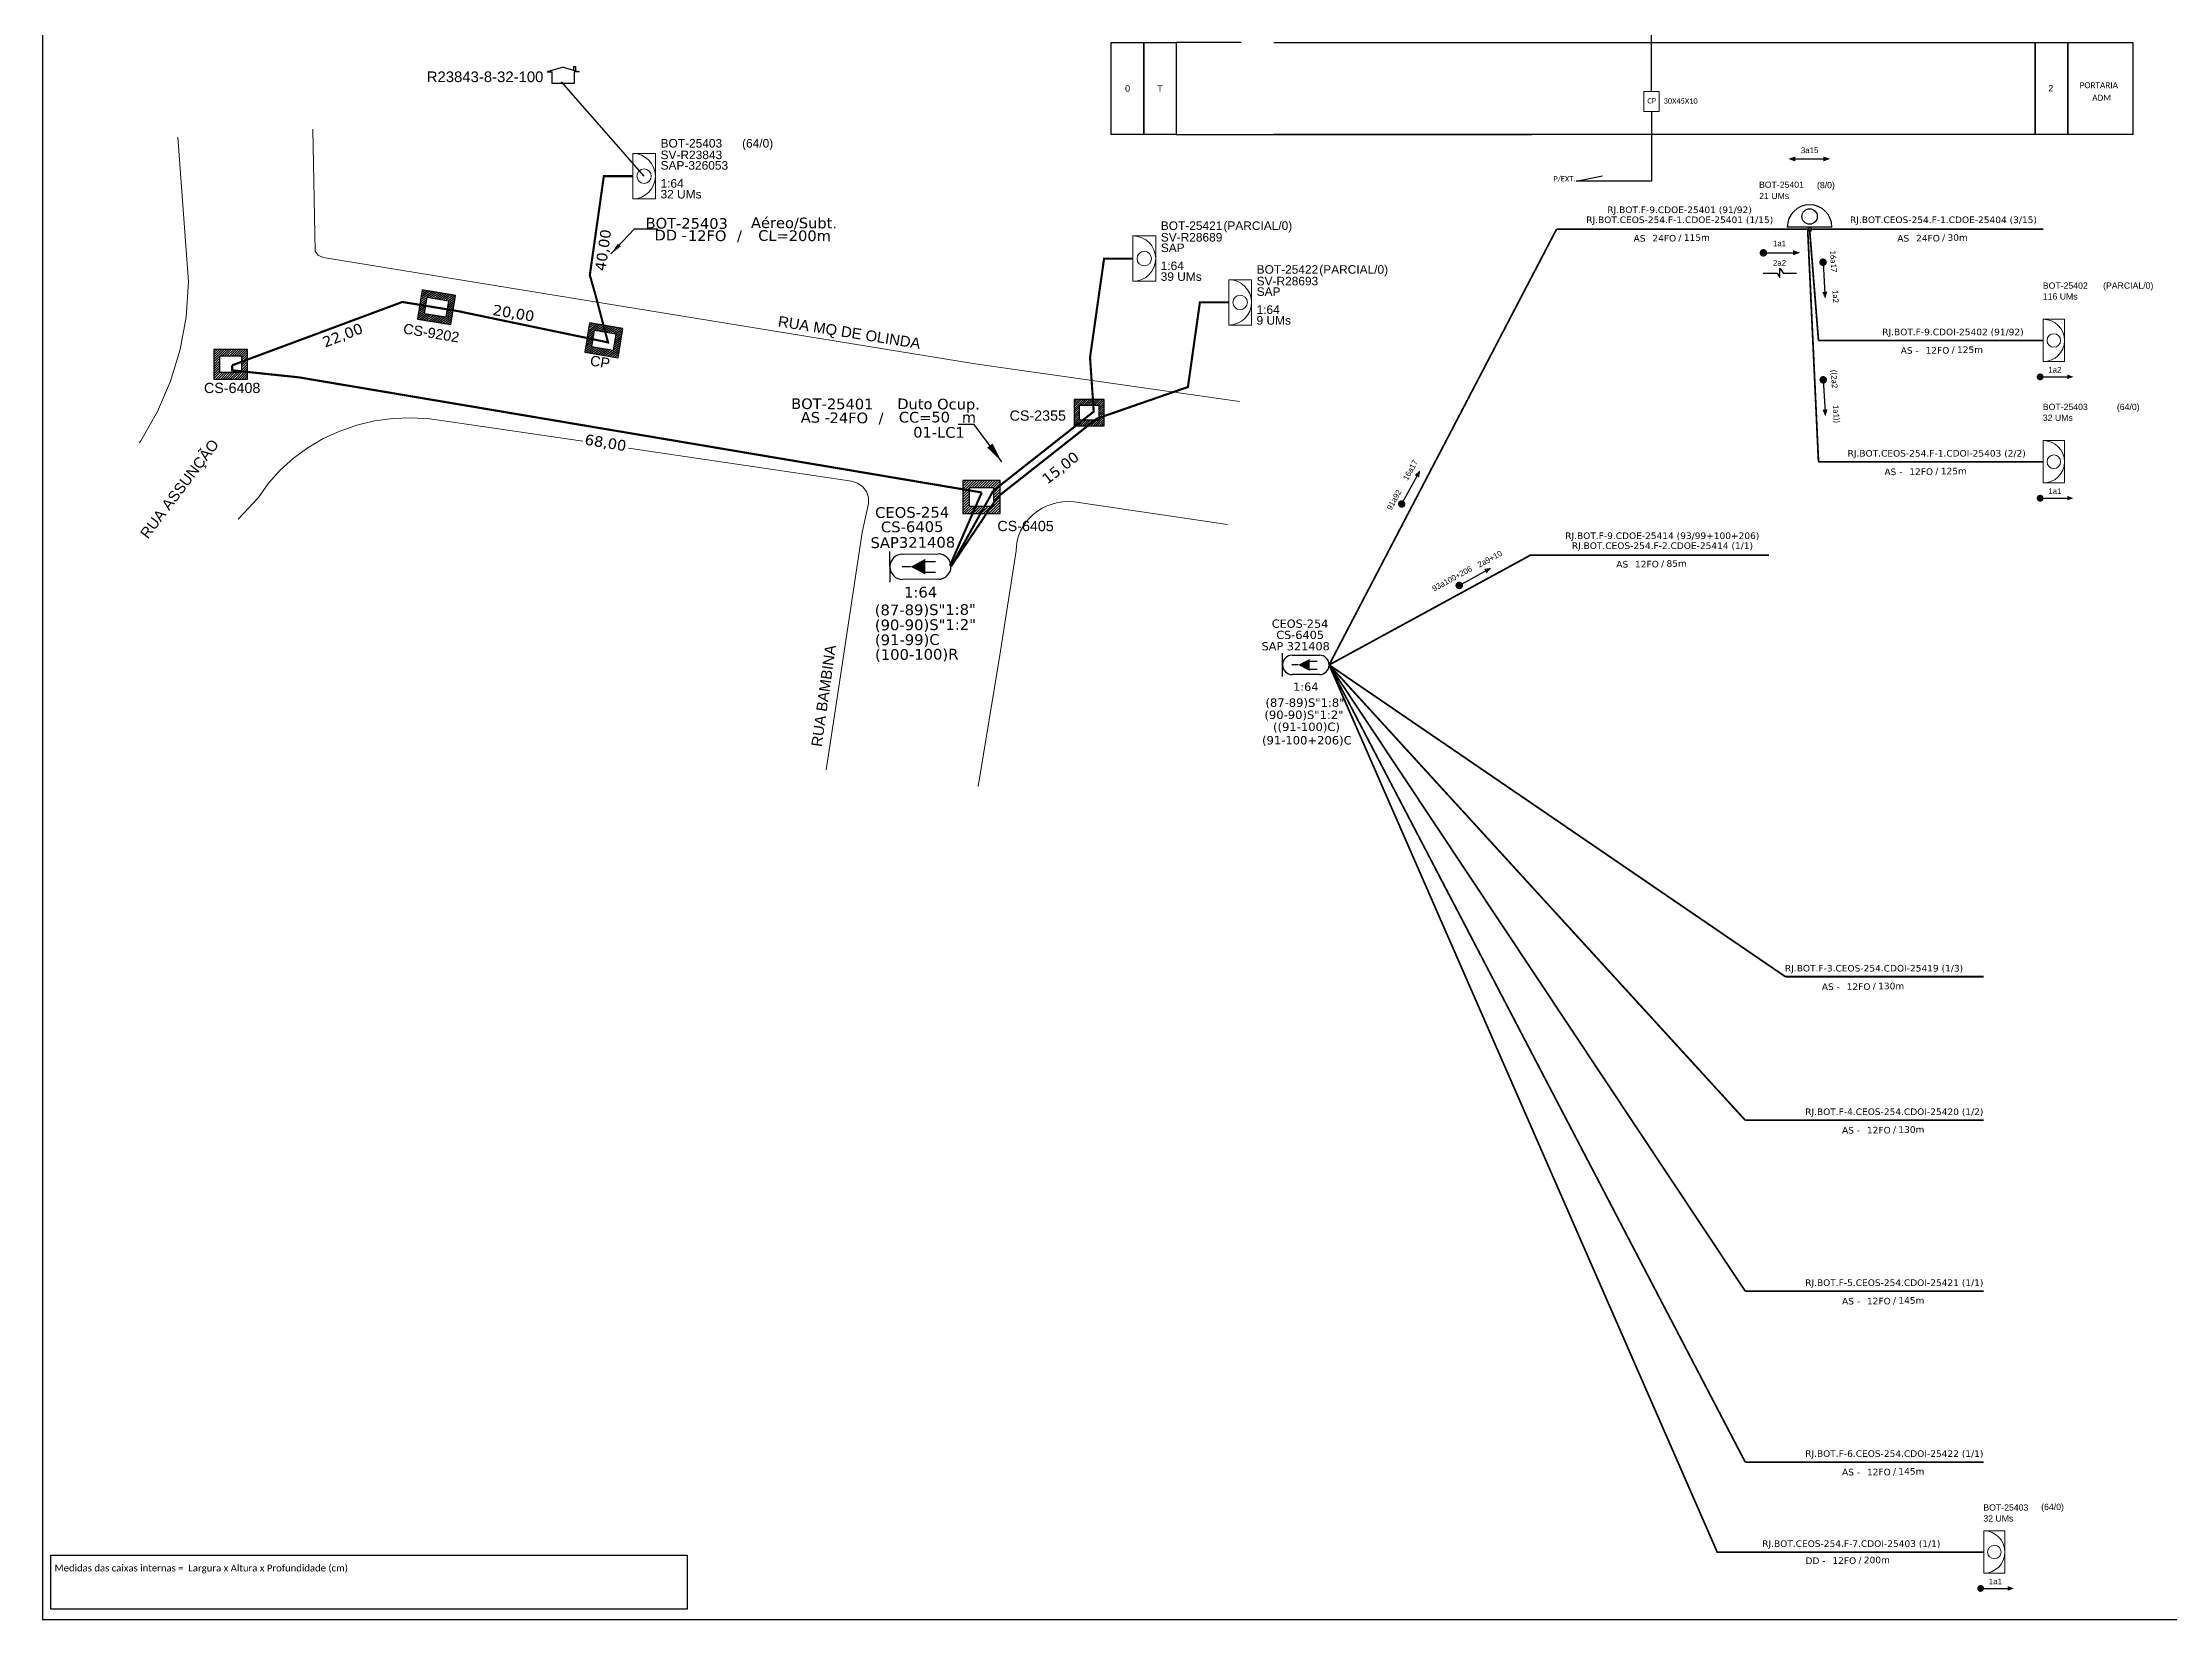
# Model space of a CAD drawing. Header units: metres. Extents: x 1 to 842, y 0 to 594.
# Drawn here: x 1 to 525, y 0 to 388 of the extents above; entities that cross this region are included whole.
import ezdxf
from ezdxf.enums import TextEntityAlignment as Align

# ---------------------------------------------------------------- set-up
doc = ezdxf.new("R2010")
doc.units = ezdxf.units.M
for name, color, linetype in [('10.1-Caixas Subterrâneas', 5, 'Continuous'), ('20.4-CEOS', 1, 'Continuous'), ('CAP a instalar', 1, 'Continuous'), ('DROP DE CLIENTE', 140, 'Continuous'), ('label_cabos', 7, 'Continuous'), ('SETA', 7, 'Continuous'), ('surveys', 7, 'Continuous'), ('surveys legendas', 7, 'Continuous'), ('UNIFILAR', 7, 'Continuous')]:
    doc.layers.add(name, color=color, linetype=linetype)
for name, color, linetype, lineweight in [("20.0-LEGENDA DOS CDO'S", 1, 'Continuous', 0), ('20.1-CDO_INTERIOR', 1, 'Continuous', 0), ('20.2-CDO_POSTE', 1, 'Continuous', 5), ('40.1-ETIQUETAS', 1, 'Continuous', 20), ('Quadra', 251, 'Continuous', 0)]:
    doc.layers.add(name, color=color, linetype=linetype, lineweight=lineweight)
doc.styles.add('ARIAL', font='arial.ttf')
doc.styles.add('DIGICADE', font='arial.ttf')
doc.styles.add('siredit', font='verdana.ttf')
doc.styles.get("Standard").update_dxf_attribs({"font": 'arial.ttf'})
doc.styles.add('WMF-Calibri0', font='calibri.ttf')
doc.linetypes.add('FENCELINE1', pattern='A,0.25,-0.1,[133,ltypeshp.shx,S=0.1,R=0,X=-0.1,Y=0],-0.1,1', length=1.45)
doc.dimstyles.get("Standard").update_dxf_attribs({"dimtxt": 0.18, "dimasz": 0.18, "dimexe": 0.18, "dimexo": 0.0625, "dimgap": 0.09, "dimtad": 0, "dimtih": 1, "dimtoh": 1, "dimdec": 4, "dimzin": 0, "dimdsep": 46, "dimtxsty": 'Standard', "dimcen": 0.09, "dimadec": 0, "dimazin": 0, "dimtfac": 1, "dimtdec": 4, "dimtofl": 0, "dimtmove": 0, "dimatfit": 3, "dimfxl": 0, "dimtolj": 1, "dimtzin": 0, "dimarcsym": 0})

# ---------------------------------------------------------------- blocks, each defined once
blk = doc.blocks.new('SURVEY_SURVEY')
for p, q in [((0, 0.0000152), (-0.0000151, 0.0000108)), ((-0.0000151, 0.0000108), (-0.0000104, 0.0000108)), ((-0.0000103, 0), (-0.0000103, 0.0000108)), ((0.0000103, 0), (-0.0000103, 0)), ((0, 0.0000152), (0.0000151, 0.0000108)), ((0.0000101, 0.0000159), (0.0000117, 0.0000159)), ((0.0000101, 0.0000123), (0.0000101, 0.0000159)), ((0.0000151, 0.0000108), (0.0000103, 0.0000108)), ((0.0000103, 0.0000108), (0.0000103, 0)), ((0.0000117, 0.0000159), (0.0000117, 0.0000119))]:
    blk.add_line(p, q)
blk = doc.blocks.new('*X6')
at = {"color": 0, "linetype": 'Continuous'}
for p, q in [((-1.25, 0.34099), (-0.49099, 1.1)), ((-1.25, 0.517767), (-0.667767, 1.1)), ((-1.25, 0.694544), (-0.844544, 1.1)), ((-1.25, 0.87132), (-1.02132, 1.1)), ((-1.25, 1.048097), (-1.198097, 1.1)), ((-1.25, 0.164214), (-0.8035, 0.610714)), ((-1.25, -0.012563), (-0.8035, 0.433937)), ((-1.25, -0.18934), (-0.8035, 0.25716)), ((-1.25, -0.366117), (-0.8035, 0.080383)), ((-0.789214, 0.625), (-0.314214, 1.1)), ((-0.612437, 0.625), (-0.137437, 1.1)), ((-0.43566, 0.625), (0.03934, 1.1)), ((-0.258883, 0.625), (0.216117, 1.1)), ((-0.082107, 0.625), (0.392893, 1.1)), ((0.09467, 0.625), (0.56967, 1.1)), ((0.271447, 0.625), (0.746447, 1.1)), ((0.448223, 0.625), (0.923223, 1.1)), ((0.625, 0.625), (1.1, 1.1)), ((0.801777, 0.625), (1.25, 1.073223)), ((0.8035, 0.449947), (1.25, 0.896447)), ((0.8035, 0.27317), (1.25, 0.71967)), ((0.8035, 0.096393), (1.25, 0.542893)), ((0.8035, -0.080383), (1.25, 0.366117)), ((0.8035, -0.25716), (1.25, 0.18934)), ((0.8035, -0.433937), (1.25, 0.012563)), ((-1.25, -0.542893), (-0.8035, -0.096393)), ((-1.25, -0.71967), (-0.8035, -0.27317)), ((-1.25, -0.896447), (-0.8035, -0.449947)), ((-1.25, -1.073223), (-0.801777, -0.625)), ((-1.1, -1.1), (-0.625, -0.625)), ((-0.923223, -1.1), (-0.448223, -0.625)), ((-0.746447, -1.1), (-0.271447, -0.625)), ((-0.56967, -1.1), (-0.09467, -0.625)), ((-0.392893, -1.1), (0.082107, -0.625)), ((-0.216117, -1.1), (0.258883, -0.625)), ((-0.03934, -1.1), (0.43566, -0.625)), ((0.137437, -1.1), (0.612437, -0.625)), ((0.314214, -1.1), (0.789214, -0.625)), ((0.49099, -1.1), (1.25, -0.34099)), ((0.667767, -1.1), (1.25, -0.517767)), ((0.8035, -0.610714), (1.25, -0.164214)), ((0.844544, -1.1), (1.25, -0.694544)), ((1.02132, -1.1), (1.25, -0.87132)), ((1.198097, -1.1), (1.25, -1.048097))]:
    blk.add_line(p, q, dxfattribs=at)
blk = doc.blocks.new('MANHOLE_MQ')
at = {"color": 0, "linetype": 'Continuous'}
for p, q in [((0.00000623, 0.00000569), (-0.00000627, 0.00000569)), ((-0.00000627, 0.00000569), (-0.00000627, -0.00000531)), ((-0.00000404, 0.00000331), (0.00000399, 0.00000331)), ((-0.00000404, -0.00000294), (-0.00000404, 0.00000331)), ((0.00000399, 0.00000331), (0.00000399, -0.00000294)), ((0.00000623, -0.00000531), (0.00000623, 0.00000569)), ((-0.00000627, -0.00000531), (0.00000623, -0.00000531)), ((0.00000399, -0.00000294), (-0.00000404, -0.00000294)), ((0.00000399, -0.00000294), (0.00000399, -0.00000294))]:
    blk.add_line(p, q, dxfattribs=at)
at = {"color": 0, "linetype": 'Continuous', "xscale": 5e-06, "yscale": 5e-06, "zscale": 1e-05}
blk.add_blockref('*X6', (-0.00000002, 0.00000019), dxfattribs=at)
blk = doc.blocks.new('*U10')
at = {"layer": '20.4-CEOS', "color": 7, "style": 'siredit'}
for tag, p in [('FIBRAS_SPLITTER', (0, 0)), ('FIBRAS_TOP_C', (0, -4.13)), ('RESERVA_FINAIS', (0, -5.46))]:
    blk.add_attdef(tag, p, '', height=1.01, dxfattribs=at)
for tag, p, flags in [('ID_ATIVIDADE', (0, -6.77), 3), ('FATOR', (0, -8.09), 1), ('QTDE', (0, -9.4), 1), ('FID', (0, -10.71), 1)]:
    blk.add_attdef(tag, p, '', height=1.01, dxfattribs=dict(at, flags=flags))
blk = doc.blocks.new('*U12')
at = {"layer": '20.4-CEOS', "color": 7, "style": 'siredit'}
blk.add_attdef('FIBRAS_SPLITTER', (0, 0), '', height=1.01, dxfattribs=at)
for tag, p, flags in [('ID_ATIVIDADE', (0, -1.48), 3), ('FATOR', (0, -2.79), 1), ('QTDE', (0, -4.11), 1), ('FID', (0, -5.42), 1)]:
    blk.add_attdef(tag, p, '', height=1.01, dxfattribs=dict(at, flags=flags))
blk = doc.blocks.new('CDOI_CT_DRT')
at = {"layer": '20.1-CDO_INTERIOR', "color": 8, "lineweight": 18}
blk.add_lwpolyline([(2.13, -2.13), (2.13, 2.12), (0, 2.12), (0, -2.13)], close=True, dxfattribs=at)
blk.add_circle((1.06, 0), 0.68, dxfattribs=at)
blk.add_arc((0, 0), 2.13, 269.9724, 89.9724, dxfattribs=at)
at = {"layer": "20.0-LEGENDA DOS CDO'S", "color": 8, "style": 'ARIAL'}
for tag, p in [('SURVEY', (2.61, 1.6)), ('CDO_N', (2.61, 2.69)), ('SAP', (2.61, 0.61)), ('1:XX', (2.6, -1.08)), ('UMS', (2.6, -2.09))]:
    blk.add_attdef(tag, p, '', height=0.8, rotation=359.9724, dxfattribs=at)
blk.add_attdef('FIBRAS_UTILIZADAS', text='', height=0.8, rotation=359.9724, dxfattribs=at).set_placement((10.32, 2.69), align=Align.CENTER)
blk = doc.blocks.new('Inst CB DT OCUP CFOA-SM-AS-80-TS-24')
at = {"layer": 'label_cabos', "color": 0, "style": 'siredit'}
for tag, flags, p in [('ID_ATIVIDADE', 3, (1.31, 2.67)), ('FATOR', 1, (11.56, 2.55))]:
    blk.add_attdef(tag, text='', height=1, rotation=359.69, dxfattribs=dict(at, flags=flags)).set_placement(p, align=Align.MIDDLE_CENTER)
for tag, p in [('TIPO_CABO', (1.76, 0)), ('DESTINO_CABO', (3.13, 1.26)), ('CABO', (4.69, -0.05)), ('/', (7.71, -0.05)), ('LANCE', (10.91, 0)), ('TIPO_CABO', (13.11, 1.24)), ('UND', (15.96, 0)), ('FID', (13.15, -1.41))]:
    blk.add_attdef(tag, text='', height=1, rotation=359.69, dxfattribs=at).set_placement(p, align=Align.MIDDLE_CENTER)
blk.add_attdef('QTDE', (12.43, -0.47), '', height=1, rotation=359.69, dxfattribs=at)
blk = doc.blocks.new('LEGENDA DOS CABOS')
at = {"layer": 'label_cabos', "color": 0, "style": 'siredit'}
for tag, p in [('ID', (4.24, 1.63)), ('XX', (14.31, 1.67)), ('TIPO_CABO', (2.74, 0.52)), ('CABO', (6.16, 0.47)), ('/', (9.19, 0.47)), ('METROS', (14.36, 0.47))]:
    blk.add_attdef(tag, text='', height=1, rotation=359.69, dxfattribs=at).set_placement(p, align=Align.MIDDLE_CENTER)
blk = doc.blocks.new('CDOE-TEXTO PADRÃO')
at = {"layer": "20.0-LEGENDA DOS CDO'S", "color": 0, "style": 'ARIAL'}
for tag, p in [('CDO_N', (0.49, 7.39)), ('CORDOALHA', (0.5, 4.33)), ('SAP', (0.51, 1.67)), ('SPLITER_1', (0.59, -0.91)), ('SPLITER_2', (0.6, -3.55)), ('(XX-XX_F)S', (0.54, -8.29)), ('(XX-XX_L)S', (0.55, -10.83)), ('UMS', (0.55, -13.15))]:
    blk.add_attdef(tag, p, '', height=1.7, rotation=0.11799, dxfattribs=at)
blk.add_attdef('FIBRAS_UTILIZADAS', text='', height=1.7, rotation=0.11799, dxfattribs=at).set_placement((19.77, 7.43), align=Align.CENTER)
blk = doc.blocks.new('SAN')
at = {"layer": 'SETA'}
blk.add_lwpolyline([(-2.58, 0), (6.02, 0)], dxfattribs=at)
for points in [[(-2.1, -0.66), (-3.93, 0), (-2.1, 0.67)], [(5.33, 0.68), (7.16, 0.01), (5.33, -0.65)]]:
    blk.add_solid(points, dxfattribs=at)
blk = doc.blocks.new('CDOI_INT')
at = {"layer": '20.1-CDO_INTERIOR', "color": 0, "lineweight": 18}
blk.add_lwpolyline([(4.25, -4.25), (4.25, 4.25), (0, 4.25), (0, -4.25)], close=True, dxfattribs=at)
blk.add_circle((2.12, 0), 1.36, dxfattribs=at)
blk.add_arc((0, 0), 4.25, 270, 90, dxfattribs=at)
at = {"layer": "20.0-LEGENDA DOS CDO'S", "color": 0, "style": 'ARIAL'}
for tag, p in [('CDO_N', (-0.08, 10.38)), ('SURVEY', (-0.08, 8.2)), ('SPLITER_1', (21.18, 10.38)), ('SPLITER_2', (21.19, 8.68)), ('SAP', (-0.08, 6.23)), ('1:XX', (5.94, -2.22)), ('UMS', (5.94, -4.24))]:
    blk.add_attdef(tag, p, '', height=1.36, dxfattribs=at)
blk.add_attdef('FIBRAS_UTILIZADAS', text='', height=1.36, dxfattribs=at).set_placement((15.34, 10.38), align=Align.CENTER)
blk = doc.blocks.new('ETIQUETA_RS5F')
at = {"layer": '40.1-ETIQUETAS', "color": 0, "style": 'siredit'}
blk.add_text('/', height=1.5, dxfattribs=at).set_placement((1.58, -1.95), align=Align.MIDDLE_RIGHT)
for tag, p in [('ETIQUETA_R_PRIMARIA', (1.21, 4.1)), ('ETIQUETA_R_SECUNDARIA', (1.21, 2.1)), ('F_ATIVAS/F_MORTAS', (1.14, -4.24))]:
    blk.add_attdef(tag, text='', height=1.5, dxfattribs=at).set_placement(p, align=Align.MIDDLE_CENTER)
for tag, p in [('TIPO_CABO', (-6.58, -2.12)), ('CAP_CABO', (0.4, -2.09))]:
    blk.add_attdef(tag, text='', height=1.5, dxfattribs=at).set_placement(p, align=Align.MIDDLE_RIGHT)
blk.add_attdef('METROS', text='', height=1.5, dxfattribs=at).set_placement((2.14, -1.95), align=Align.MIDDLE_LEFT)
for tag, p in [('FUSÃO_1', (0.85, -8.39)), ('FUSÃO_2', (0.85, -10.6)), ('FUSÃO_3', (0.85, -12.93)), ('FUSÃO_4', (0.85, -15.14)), ('FUSÃO_5', (0.85, -17.16))]:
    blk.add_attdef(tag, text='', height=1.5, dxfattribs=at).set_placement(p, align=Align.CENTER)

msp = doc.modelspace()

# ---------------------------------------------------------------- linework, layer by layer
for p, q in [((263.95, 388.37), (271.95, 388.37)), ((263.95, 365.74), (263.95, 388.37)), ((263.95, 388.37), (271.95, 388.37)), ((263.95, 365.74), (263.95, 388.37)), ((271.95, 388.37), (271.95, 365.74)), ((271.95, 388.37), (279.95, 388.37)), ((271.95, 365.74), (271.95, 388.37)), ((271.95, 388.37), (271.95, 365.74)), ((271.95, 388.37), (279.95, 388.37)), ((271.95, 365.74), (271.95, 388.37)), ((279.95, 388.37), (279.95, 365.74)), ((295.95, 388.37), (279.95, 388.37)), ((279.95, 388.37), (279.95, 365.74)), ((279.95, 388.37), (279.95, 365.74)), ((295.95, 388.37), (279.95, 388.37)), ((279.95, 388.37), (279.95, 365.74)), ((279.95, 365.74), (367.5, 365.74)), ((279.95, 365.74), (367.5, 365.74))]:
    msp.add_line(p, q)
at = {"color": 7}
msp.add_line((441.46, 342.89), (430.44, 342.89), dxfattribs=at)
msp.add_lwpolyline([(0.69, -0.11), (841.69, -0.11), (841.69, 593.89), (0.69, 593.89)], close=True, dxfattribs=at)
for points in [[(303.95, 388.37), (491.54, 388.37), (491.54, 365.74), (303.95, 365.74)], [(303.95, 388.37), (491.54, 388.37), (491.54, 365.74), (303.95, 365.74)], [(279.95, 365.74), (263.95, 365.74)], [(424.49, 331.56), (427.97, 331.56), (428.65, 330.46), (428.65, 332.76), (429.43, 331.56), (432.74, 331.56)]]:
    msp.add_lwpolyline(points)
at = {"color": 3}
for points in [[(396.99, 376.31), (396.99, 392.78)], [(396.99, 371.4), (396.99, 354.23), (378.47, 354.23), (384.9, 355.53)]]:
    msp.add_lwpolyline(points, dxfattribs=at)
for points in [[(491.54, 388.37), (499.54, 388.37), (499.54, 365.74), (491.54, 365.74)], [(491.54, 388.37), (499.54, 388.37), (499.54, 365.74), (491.54, 365.74)], [(499.54, 388.37), (515.54, 388.37), (515.54, 365.74), (499.54, 365.74)], [(499.54, 388.37), (515.54, 388.37), (515.54, 365.74), (499.54, 365.74)]]:
    msp.add_lwpolyline(points, close=True)
at = {"color": 0, "lineweight": 0}
msp.add_lwpolyline([(395.11, 376.31), (398.88, 376.31), (398.88, 371.4), (395.11, 371.4)], close=True, dxfattribs=at)
for points, const_width in [([(424.1, 336.57, 1), (425.02, 336.57, 1)], 0.927), ([(439.23, 334.72, 1), (439.28, 333.8, 1)], 0.927), ([(439.28, 305.74, 1), (439.33, 304.82, 1)], 0.927), ([(492.32, 306.01, 1), (493.16, 306.01, 1)], 0.842), ([(492.32, 306.01, 1), (493.16, 306.01, 1)], 0.842), ([(335.25, 274.28, 1), (335.7, 275.09, 1)], 0.927), ([(492.32, 276.12, 1), (493.16, 276.12, 1)], 0.842), ([(492.32, 276.12, 1), (493.16, 276.12, 1)], 0.842), ([(349.24, 254.41, 1), (350.06, 254.85, 1)], 0.927), ([(477.67, 7.53, 1), (478.51, 7.53, 1)], 0.842), ([(477.67, 7.53, 1), (478.51, 7.53, 1)], 0.842)]:
    msp.add_lwpolyline(points, format="xyb", close=True, dxfattribs=dict(const_width=const_width))
at = {"color": 0}
msp.add_lwpolyline([(2.7, 15.74), (159.45, 15.74), (159.45, 2.39), (2.7, 2.39)], close=True, dxfattribs=at)
at = {"color": 7}
for centre, radius in [((435.95, 345.51), 1.9), ((435.95, 342.38), 0.51)]:
    msp.add_circle(centre, radius, dxfattribs=at)
msp.add_arc((435.95, 342.89), 5.51, 0, 180, dxfattribs=at)
at = {"layer": '20.1-CDO_INTERIOR', "color": 1, "lineweight": 18}
for points in [[(151.65, 349.87), (151.66, 361.02), (146.08, 361.03), (146.08, 349.87)], [(484.07, 11.27), (484.07, 21.72), (478.85, 21.72), (478.85, 11.27)]]:
    msp.add_lwpolyline(points, close=True, dxfattribs=at)
for centre, radius in [((148.87, 355.45), 1.78), ((481.46, 16.5), 1.67)]:
    msp.add_circle(centre, radius, dxfattribs=at)
for centre, radius, start, end in [((146.08, 355.45), 5.58, 269.9724, 89.9724), ((478.85, 16.5), 5.22, 270, 90)]:
    msp.add_arc(centre, radius, start, end, dxfattribs=at)
at = {"layer": '20.4-CEOS', "color": 7}
for p, q in [((212.53, 262.35), (221.31, 262.4)), ((221.34, 256.15), (212.57, 256.09)), ((308.51, 237.44), (315.21, 237.44)), ((315.21, 232.67), (308.51, 232.67))]:
    msp.add_line(p, q, dxfattribs=at)
for points in [[(209.45, 255.43), (209.4, 262.97)], [(214.52, 259.23), (212.41, 259.22)], [(217.97, 260.49), (220.63, 260.51)], [(217.99, 257.89), (220.65, 257.91)], [(306.12, 232.17), (306.12, 237.93)], [(312.65, 236), (314.69, 236)], [(310.01, 235.05), (308.4, 235.05)], [(312.65, 234.01), (314.69, 234.01)]]:
    msp.add_lwpolyline(points, dxfattribs=at)
for points in [[(214.52, 259.23, 0, 3.86, 0), (218.14, 259.25, 3.86, 3.86, 0)], [(310.01, 235.05, 0, 2.95, 0), (312.78, 235.05, 2.95, 2.95, 0)]]:
    msp.add_lwpolyline(points, format="xyseb", dxfattribs=at)
for centre, radius, start, end in [((212.55, 259.22), 3.13, 90.3356, 270.3356), ((221.33, 259.27), 3.13, 270.3356, 90.3356), ((308.51, 235.05), 2.39, 90, 270), ((315.21, 235.05), 2.39, 270, 90)]:
    msp.add_arc(centre, radius, start, end, dxfattribs=at)
at = {"layer": 'CAP a instalar', "color": 1, "ltscale": 3, "const_width": 0.525}
for points in [[(136.8, 326.52), (135.5, 331.08), (138.95, 355.45), (146.08, 355.45)], [(103.64, 322.07), (139.98, 314.5), (136.8, 326.52)], [(47.41, 308.87), (89.33, 324.46), (104.03, 322.04)], [(47.41, 308.87), (47.41, 307.62), (63.83, 305.89)], [(63.83, 305.89), (232.03, 277.53)], [(224.19, 259.48), (232.03, 277.53)]]:
    msp.add_lwpolyline(points, dxfattribs=at)
at = {"layer": 'CAP a instalar', "color": 7, "linetype": 'FENCELINE1', "ltscale": 7, "const_width": 0.432}
for points in [[(373.62, 342.38), (317.6, 235.05)], [(435.95, 342.38), (373.62, 342.38)], [(491.59, 342.38), (435.95, 342.38)], [(493.5, 342.38), (491.59, 342.38)], [(367.19, 262.08), (317.6, 235.05)], [(425.95, 262.08), (366.9, 262.08)]]:
    msp.add_lwpolyline(points, dxfattribs=at)
at = {"layer": 'CAP a instalar', "color": 3, "linetype": 'FENCELINE1', "ltscale": 7, "const_width": 0.432}
for points in [[(438.14, 285.09), (435.47, 342.53)], [(493.5, 285.09), (438.14, 285.09)], [(493.5, 285.09), (493.5, 285.09)]]:
    msp.add_lwpolyline(points, dxfattribs=at)
at = {"layer": 'CAP a instalar', "color": 8, "linetype": 'FENCELINE1', "ltscale": 7, "const_width": 0.432}
for points in [[(438.14, 314.98), (435.95, 342.38)], [(493.5, 314.98), (438.14, 314.98)], [(493.5, 314.98), (493.5, 314.98)], [(429.99, 158.24), (317.6, 235.05)], [(420.1, 122.88), (317.6, 235.05)], [(420.1, 80.77), (317.6, 235.05)], [(420.1, 38.66), (317.6, 235.05)], [(478.85, 158.24), (429.99, 158.24)], [(478.85, 122.88), (420.1, 122.88)], [(478.85, 80.77), (420.1, 80.77)], [(478.85, 38.66), (420.1, 38.66)]]:
    msp.add_lwpolyline(points, dxfattribs=at)
at = {"layer": 'CAP a instalar', "color": 8, "linetype": 'FENCELINE1', "ltscale": 3, "const_width": 0.525}
for points in [[(234.87, 277.94), (259.62, 297.45), (258.71, 310.78), (262.17, 335.15), (269.3, 335.15)], [(236, 276.49), (260.42, 295.74), (282.82, 303.51), (285.77, 324.36), (292.9, 324.36)], [(224.45, 259.29), (234.87, 277.94)], [(224.45, 259.29), (236, 276.49)]]:
    msp.add_lwpolyline(points, dxfattribs=at)
at = {"layer": 'CAP a instalar', "color": 1, "ltscale": 7, "const_width": 0.432}
msp.add_lwpolyline([(317.6, 235.05), (413.19, 16.5), (478.85, 16.5)], dxfattribs=at)
at = {"layer": 'DROP DE CLIENTE'}
msp.add_lwpolyline([(148.87, 355.45), (128.56, 378.71)], dxfattribs=at)
at = {"layer": 'Quadra'}
for points in [[(67.24, 367), (67.86, 336.99), (68.59, 335.95), (69.82, 335.42), (230.41, 309.2), (295.51, 299.98)], [(24.55, 289.74), (24.93, 290.26), (29, 297.44), (32.25, 304.97), (34.63, 312.77), (36.11, 320.75), (36.67, 329.45), (34.05, 365.02)], [(133.8, 290.13), (98.94, 295.28), (95.99, 295.7), (91.48, 295.95), (86.95, 295.78), (82.49, 295.16), (78.12, 294.12), (73.9, 292.65), (69.85, 290.8), (66.04, 288.55), (62.5, 285.95), (59.26, 283.02), (56.38, 279.79), (53.9, 276.3), (48.85, 270.96)], [(133.8, 290.13), (98.94, 295.28), (95.99, 295.7), (91.48, 295.95), (86.95, 295.78), (82.49, 295.16), (78.12, 294.12), (73.9, 292.65), (69.85, 290.8), (66.04, 288.55), (62.5, 285.95), (59.26, 283.02), (56.38, 279.79), (53.9, 276.3), (48.85, 270.96)], [(193.69, 209.24), (196.42, 226.93), (202.56, 267.69), (204.12, 274.82), (204.13, 276.32), (203.68, 277.73), (202.74, 278.95), (201.45, 279.84), (199.96, 280.32), (195.03, 281.09), (145, 288.48)], [(193.69, 209.24), (196.42, 226.93), (202.56, 267.69), (204.12, 274.82), (204.13, 276.32), (203.68, 277.73), (202.74, 278.95), (201.45, 279.84), (199.96, 280.32), (195.03, 281.09), (145, 288.48)], [(292.53, 269.62), (254.76, 275.26), (253.4, 275.31), (252.02, 275.23), (250.7, 275.02), (249.37, 274.67), (248.12, 274.21), (246.9, 273.63), (245.76, 272.93), (244.72, 272.13), (243.76, 271.22), (242.93, 270.24), (242.2, 269.17), (241.58, 268.04), (241.11, 266.85), (240.76, 265.64), (240.58, 264.38), (240.52, 263.13), (236.48, 237.49), (231.19, 205.1)], [(292.53, 269.62), (254.76, 275.26), (253.4, 275.31), (252.02, 275.23), (250.7, 275.02), (249.37, 274.67), (248.12, 274.21), (246.9, 273.63), (245.76, 272.93), (244.72, 272.13), (243.76, 271.22), (242.93, 270.24), (242.2, 269.17), (241.58, 268.04), (241.11, 266.85), (240.76, 265.64), (240.58, 264.38), (240.52, 263.13), (236.48, 237.49), (231.19, 205.1)]]:
    msp.add_lwpolyline(points, dxfattribs=at)
at = {"layer": 'SETA'}
for points in [[(424.56, 336.57), (432.53, 336.57)], [(439.26, 334.26), (439.72, 326.31)], [(439.31, 305.28), (439.76, 297.33)], [(492.74, 306.01), (499.98, 306.01)], [(492.74, 306.01), (499.98, 306.01)], [(335.7, 275.09), (339.54, 282.07)], [(492.74, 276.12), (499.98, 276.12)], [(492.74, 276.12), (499.98, 276.12)], [(349.65, 254.63), (356.65, 258.44)], [(478.09, 7.53), (485.33, 7.53)], [(478.09, 7.53), (485.33, 7.53)]]:
    msp.add_lwpolyline(points, dxfattribs=at)
for points in [[(431.89, 337.2), (433.59, 336.58), (431.89, 335.97)], [(440.31, 326.98), (439.79, 325.25), (439.08, 326.91)], [(499.4, 306.59), (500.94, 306.02), (499.4, 305.46)], [(499.4, 306.59), (500.94, 306.02), (499.4, 305.46)], [(440.36, 298), (439.84, 296.27), (439.12, 297.93)], [(338.68, 281.82), (340.04, 283.01), (339.76, 281.22)], [(499.4, 276.7), (500.94, 276.13), (499.4, 275.57)], [(499.4, 276.7), (500.94, 276.13), (499.4, 275.57)], [(355.78, 258.69), (357.57, 258.96), (356.37, 257.61)], [(484.75, 8.1), (486.29, 7.54), (484.75, 6.98)], [(484.75, 8.1), (486.29, 7.54), (484.75, 6.98)]]:
    msp.add_solid(points, dxfattribs=at)

# ---------------------------------------------------------------- block references
at = {"layer": '10.1-Caixas Subterrâneas', "color": 30}
for p, xscale, yscale, zscale, rotation in [((97.73, 323.29), 664686.3623670895, 664686.3623670894, 664686.3623670894, 170.6398091981493), ((138.96, 315.14), 664686.3623670895, 664686.3623670894, 664686.3623670894, 170.6398091981493), ((47.05, 309.26), 664686.3623670894, 664686.3623670894, 664686.3623670894, 180.0000000000626), ((258.5, 297.27), 590832.3221040795, 590832.3221040795, 590832.3221040795, 180.0000000000628), ((231.94, 276.55), 738540.4026300993, 738540.4026300993, 738540.4026300993, 180.0000000000627)]:
    msp.add_blockref('MANHOLE_MQ', p, dxfattribs=dict(at, xscale=xscale, yscale=yscale, zscale=zscale, rotation=rotation))
at = {"layer": '20.1-CDO_INTERIOR', "xscale": 2.624400000000001, "yscale": 2.624400000000001, "zscale": 2.624400000000001}
for p, values in [((269.29, 335.15), {'CDO_N': 'BOT-25421', 'FIBRAS_UTILIZADAS': '         (PARCIAL/0)', 'SURVEY': 'SV-R28689', 'SAP': 'SAP', '1:XX': '1:64', 'UMS': '39 UMs'}), ((292.9, 324.36), {'CDO_N': 'BOT-25422', 'FIBRAS_UTILIZADAS': '         (PARCIAL/0)', 'SURVEY': 'SV-R28693', 'SAP': 'SAP', '1:XX': '1:64', 'UMS': '9 UMs'})]:
    msp.add_blockref('CDOI_CT_DRT', p, dxfattribs=at).add_auto_attribs(values)
at = {"layer": '20.1-CDO_INTERIOR', "color": 8, "ltscale": 11}
ref = msp.add_blockref('CDOI_INT', (493.5, 314.98), dxfattribs=dict(at, xscale=1.228639983839266, yscale=1.228639983839266, zscale=1.228639983839266))
ref.add_attrib('CDO_N', 'BOT-25402', (493.4, 327.73), dxfattribs={"layer": "20.0-LEGENDA DOS CDO'S", "color": 0, "height": 1.533, "style": 'ARIAL'})
ref.add_attrib('FIBRAS_UTILIZADAS', '       (PARCIAL/0)', dxfattribs={"layer": "20.0-LEGENDA DOS CDO'S", "color": 0, "height": 1.5332, "style": 'ARIAL'}).set_placement((512.35, 327.73), align=Align.CENTER)
ref.add_attrib('SURVEY', '116 UMs', (493.4, 325.06), dxfattribs={"layer": "20.0-LEGENDA DOS CDO'S", "color": 0, "height": 1.533, "style": 'ARIAL'})
at = {"layer": '20.1-CDO_INTERIOR', "color": 3, "ltscale": 11}
ref = msp.add_blockref('CDOI_INT', (493.5, 285.09), dxfattribs=dict(at, xscale=1.228639983839266, yscale=1.228639983839266, zscale=1.228639983839266))
ref.add_attrib('CDO_N', 'BOT-25403', (493.4, 297.85), dxfattribs={"layer": "20.0-LEGENDA DOS CDO'S", "color": 0, "height": 1.533, "style": 'ARIAL'})
ref.add_attrib('FIBRAS_UTILIZADAS', '       (64/0)', dxfattribs={"layer": "20.0-LEGENDA DOS CDO'S", "color": 0, "height": 1.5332, "style": 'ARIAL'}).set_placement((512.35, 297.85), align=Align.CENTER)
ref.add_attrib('SURVEY', '32 UMs', (493.4, 295.17), dxfattribs={"layer": "20.0-LEGENDA DOS CDO'S", "color": 0, "height": 1.533, "style": 'ARIAL'})
at = {"layer": '20.2-CDO_POSTE', "color": 7}
ref = msp.add_blockref('CDOE-TEXTO PADRÃO', (430.06, 342.31), dxfattribs=dict(at, xscale=0.9006940826511383, yscale=0.9006940826511383, zscale=0.9006940826511383))
ref.add_attrib('CDO_N', 'BOT-25401', (423.49, 352.57), dxfattribs={"layer": "20.0-LEGENDA DOS CDO'S", "color": 0, "height": 1.531, "rotation": 0.118, "style": 'ARIAL'})
ref.add_attrib('CORDOALHA', '21 UMs', (423.54, 349.8), dxfattribs={"layer": "20.0-LEGENDA DOS CDO'S", "color": 0, "height": 1.531, "rotation": 0.118, "style": 'ARIAL'})
ref.add_attrib('FIBRAS_UTILIZADAS', '       (8/0)', dxfattribs={"layer": "20.0-LEGENDA DOS CDO'S", "color": 0, "height": 1.5311, "rotation": 0.118, "style": 'ARIAL'}).set_placement((437.89, 352.49), align=Align.CENTER)
at = {"layer": '20.4-CEOS', "color": 7, "lineweight": 0}
ref = msp.add_blockref('*U10', (205.69, 247.24), dxfattribs=dict(at, xscale=2.624400000000001, yscale=2.624400000000001, zscale=2.624400000000001, rotation=0.33558317701431))
ref.add_attrib('FIBRAS_SPLITTER', '(87-89)S"1:8"', (205.69, 247.24), dxfattribs={"color": 7, "height": 2.6498, "rotation": 0.3356, "style": 'siredit'})
ref.add_attrib('FIBRAS_TOP_C', '(91-99)C', (205.73, 239.89), dxfattribs={"color": 7, "height": 2.65, "rotation": 0.3356, "style": 'siredit'})
ref.add_attrib('RESERVA_FINAIS', '(100-100)R', (205.75, 236.26), dxfattribs={"color": 7, "height": 2.65, "rotation": 0.3356, "style": 'siredit'})
at = {"layer": '20.4-CEOS', "color": 7, "lineweight": 0, "xscale": 2.624400000000001, "yscale": 2.624400000000001, "zscale": 2.624400000000001, "rotation": 0.33558317701431}
msp.add_blockref('*U12', (205.71, 243.55), dxfattribs=at).add_auto_attribs({'FIBRAS_SPLITTER': '(90-90)S"1:2"'})
at = {"layer": '40.1-ETIQUETAS', "color": 7}
ref = msp.add_blockref('ETIQUETA_RS5F', (402.68, 342.44), dxfattribs=dict(at, xscale=1.080832882099345, yscale=1.080832882099345, zscale=1.080832882099345))
ref.add_attrib('ETIQUETA_R_PRIMARIA', 'RJ.BOT.F-9.CDOE-25401 (91/92)', dxfattribs={"color": 0, "height": 1.6212, "style": 'siredit'}).set_placement((403.92, 347.17), align=Align.MIDDLE_CENTER)
ref.add_attrib('ETIQUETA_R_SECUNDARIA', 'RJ.BOT.CEOS-254.F-1.CDOE-25401 (1/15)', dxfattribs={"color": 0, "height": 1.6212, "style": 'siredit'}).set_placement((403.96, 344.71), align=Align.MIDDLE_CENTER)
ref.add_attrib('TIPO_CABO', 'AS', dxfattribs={"color": 0, "height": 1.621, "style": 'siredit'}).set_placement((395.53, 340.15), align=Align.MIDDLE_RIGHT)
ref.add_attrib('CAP_CABO', '24FO', dxfattribs={"color": 0, "height": 1.621, "style": 'siredit'}).set_placement((403.08, 340.18), align=Align.MIDDLE_RIGHT)
ref.add_attrib('METROS', '115m', dxfattribs={"color": 0, "height": 1.621, "style": 'siredit'}).set_placement((404.97, 340.33), align=Align.MIDDLE_LEFT)
ref = msp.add_blockref('ETIQUETA_RS5F', (467.64, 342.44), dxfattribs=dict(at, xscale=1.080832882099345, yscale=1.080832882099345, zscale=1.080832882099345))
ref.add_attrib('ETIQUETA_R_SECUNDARIA', 'RJ.BOT.CEOS-254.F-1.CDOE-25404 (3/15)', dxfattribs={"color": 0, "height": 1.6212, "style": 'siredit'}).set_placement((468.92, 344.71), align=Align.MIDDLE_CENTER)
ref.add_attrib('TIPO_CABO', 'AS', dxfattribs={"color": 0, "height": 1.621, "style": 'siredit'}).set_placement((460.49, 340.15), align=Align.MIDDLE_RIGHT)
ref.add_attrib('CAP_CABO', '24FO', dxfattribs={"color": 0, "height": 1.621, "style": 'siredit'}).set_placement((468.04, 340.18), align=Align.MIDDLE_RIGHT)
ref.add_attrib('METROS', '30m', dxfattribs={"color": 0, "height": 1.621, "style": 'siredit'}).set_placement((469.92, 340.33), align=Align.MIDDLE_LEFT)
at = {"layer": '40.1-ETIQUETAS', "color": 8}
ref = msp.add_blockref('ETIQUETA_RS5F', (469.98, 314.8), dxfattribs=dict(at, xscale=1.080832882099345, yscale=1.080832882099345, zscale=1.080832882099345))
ref.add_attrib('ETIQUETA_R_SECUNDARIA', 'RJ.BOT.F-9.CDOI-25402 (91/92)', dxfattribs={"color": 0, "height": 1.6212, "style": 'siredit'}).set_placement((471.26, 317.07), align=Align.MIDDLE_CENTER)
ref.add_attrib('TIPO_CABO', 'AS -', dxfattribs={"color": 0, "height": 1.621, "style": 'siredit'}).set_placement((462.83, 312.51), align=Align.MIDDLE_RIGHT)
ref.add_attrib('CAP_CABO', '12FO', dxfattribs={"color": 0, "height": 1.621, "style": 'siredit'}).set_placement((470.38, 312.54), align=Align.MIDDLE_RIGHT)
ref.add_attrib('METROS', '125m', dxfattribs={"color": 0, "height": 1.621, "style": 'siredit'}).set_placement((472.26, 312.69), align=Align.MIDDLE_LEFT)
at = {"layer": '40.1-ETIQUETAS', "color": 3}
ref = msp.add_blockref('ETIQUETA_RS5F', (465.97, 284.91), dxfattribs=dict(at, xscale=1.080832882099345, yscale=1.080832882099345, zscale=1.080832882099345))
ref.add_attrib('ETIQUETA_R_SECUNDARIA', 'RJ.BOT.CEOS-254.F-1.CDOI-25403 (2/2)', dxfattribs={"color": 0, "height": 1.6212, "style": 'siredit'}).set_placement((467.25, 287.18), align=Align.MIDDLE_CENTER)
ref.add_attrib('TIPO_CABO', 'AS -', dxfattribs={"color": 0, "height": 1.621, "style": 'siredit'}).set_placement((458.82, 282.62), align=Align.MIDDLE_RIGHT)
ref.add_attrib('CAP_CABO', '12FO', dxfattribs={"color": 0, "height": 1.621, "style": 'siredit'}).set_placement((466.37, 282.65), align=Align.MIDDLE_RIGHT)
ref.add_attrib('METROS', '125m', dxfattribs={"color": 0, "height": 1.621, "style": 'siredit'}).set_placement((468.25, 282.8), align=Align.MIDDLE_LEFT)
at = {"layer": '40.1-ETIQUETAS', "color": 8}
ref = msp.add_blockref('ETIQUETA_RS5F', (450.55, 158.06), dxfattribs=dict(at, xscale=1.080832882099345, yscale=1.080832882099345, zscale=1.080832882099345))
ref.add_attrib('ETIQUETA_R_SECUNDARIA', 'RJ.BOT.F-3.CEOS-254.CDOI-25419 (1/3)', dxfattribs={"color": 0, "height": 1.6212, "style": 'siredit'}).set_placement((451.82, 160.33), align=Align.MIDDLE_CENTER)
ref.add_attrib('TIPO_CABO', 'AS -', dxfattribs={"color": 0, "height": 1.621, "style": 'siredit'}).set_placement((443.4, 155.77), align=Align.MIDDLE_RIGHT)
ref.add_attrib('CAP_CABO', '12FO', dxfattribs={"color": 0, "height": 1.621, "style": 'siredit'}).set_placement((450.94, 155.79), align=Align.MIDDLE_RIGHT)
ref.add_attrib('METROS', '130m', dxfattribs={"color": 0, "height": 1.621, "style": 'siredit'}).set_placement((452.83, 155.94), align=Align.MIDDLE_LEFT)
ref = msp.add_blockref('ETIQUETA_RS5F', (455.53, 122.7), dxfattribs=dict(at, xscale=1.080832882099345, yscale=1.080832882099345, zscale=1.080832882099345))
ref.add_attrib('ETIQUETA_R_SECUNDARIA', 'RJ.BOT.F-4.CEOS-254.CDOI-25420 (1/2)', dxfattribs={"color": 0, "height": 1.6212, "style": 'siredit'}).set_placement((456.81, 124.97), align=Align.MIDDLE_CENTER)
ref.add_attrib('TIPO_CABO', 'AS -', dxfattribs={"color": 0, "height": 1.621, "style": 'siredit'}).set_placement((448.38, 120.41), align=Align.MIDDLE_RIGHT)
ref.add_attrib('CAP_CABO', '12FO', dxfattribs={"color": 0, "height": 1.621, "style": 'siredit'}).set_placement((455.93, 120.44), align=Align.MIDDLE_RIGHT)
ref.add_attrib('METROS', '130m', dxfattribs={"color": 0, "height": 1.621, "style": 'siredit'}).set_placement((457.81, 120.59), align=Align.MIDDLE_LEFT)
ref = msp.add_blockref('ETIQUETA_RS5F', (455.53, 80.59), dxfattribs=dict(at, xscale=1.080832882099345, yscale=1.080832882099345, zscale=1.080832882099345))
ref.add_attrib('ETIQUETA_R_SECUNDARIA', 'RJ.BOT.F-5.CEOS-254.CDOI-25421 (1/1)', dxfattribs={"color": 0, "height": 1.6212, "style": 'siredit'}).set_placement((456.81, 82.86), align=Align.MIDDLE_CENTER)
ref.add_attrib('TIPO_CABO', 'AS -', dxfattribs={"color": 0, "height": 1.621, "style": 'siredit'}).set_placement((448.38, 78.3), align=Align.MIDDLE_RIGHT)
ref.add_attrib('CAP_CABO', '12FO', dxfattribs={"color": 0, "height": 1.621, "style": 'siredit'}).set_placement((455.93, 78.33), align=Align.MIDDLE_RIGHT)
ref.add_attrib('METROS', '145m', dxfattribs={"color": 0, "height": 1.621, "style": 'siredit'}).set_placement((457.81, 78.48), align=Align.MIDDLE_LEFT)
at = {"layer": 'label_cabos', "color": 7, "xscale": 2.624400000000001, "yscale": 2.624400000000001, "zscale": 2.624400000000001}
msp.add_blockref('LEGENDA DOS CABOS', (148.24, 339.56), dxfattribs=at).add_auto_attribs({'ID': 'BOT-25403', 'CABO': '12FO', 'METROS': 'CL=200m', 'XX': 'Aéreo/Subt.', '/': '/', 'TIPO_CABO': 'DD -'})
at = {"layer": 'label_cabos', "color": 7, "lineweight": 0}
ref = msp.add_blockref('Inst CB DT OCUP CFOA-SM-AS-80-TS-24', (187, 296.05), dxfattribs=dict(at, xscale=2.624400000000001, yscale=2.624400000000001, zscale=2.624400000000001))
ref.add_attrib('DESTINO_CABO', 'BOT-25401', dxfattribs={"color": 0, "height": 2.624, "rotation": 359.69, "style": 'siredit'}).set_placement((195.22, 299.36), align=Align.MIDDLE_CENTER)
ref.add_attrib('CABO', '24FO', dxfattribs={"color": 0, "height": 2.624, "rotation": 359.69, "style": 'siredit'}).set_placement((199.3, 295.91), align=Align.MIDDLE_CENTER)
ref.add_attrib('TIPO_CABO', 'Duto Ocup.', dxfattribs={"color": 0, "height": 2.624, "rotation": 359.69, "style": 'siredit'}).set_placement((221.4, 299.32), align=Align.MIDDLE_CENTER)
ref.add_attrib('/', '/', dxfattribs={"color": 0, "height": 2.62, "rotation": 359.69, "style": 'siredit'}).set_placement((207.24, 295.91), align=Align.MIDDLE_CENTER)
ref.add_attrib('TIPO_CABO', 'AS - ', dxfattribs={"color": 0, "height": 2.624, "rotation": 359.69, "style": 'siredit'}).set_placement((191.62, 296.04), align=Align.MIDDLE_CENTER)
ref.add_attrib('FID', '01-LC1', dxfattribs={"color": 0, "height": 2.624, "rotation": 359.69, "style": 'siredit'}).set_placement((221.5, 292.34), align=Align.MIDDLE_CENTER)
ref.add_attrib('LANCE', 'CC=', dxfattribs={"color": 0, "height": 2.624, "rotation": 359.69, "style": 'siredit'}).set_placement((215.63, 296.06), align=Align.MIDDLE_CENTER)
ref.add_attrib('QTDE', '50', (219.62, 294.81), dxfattribs={"color": 0, "height": 2.624, "rotation": 359.69, "style": 'siredit'})
ref.add_attrib('UND', 'm', dxfattribs={"color": 0, "height": 2.62, "rotation": 359.69, "style": 'siredit'}).set_placement((228.89, 296.06), align=Align.MIDDLE_CENTER)
at = {"layer": 'surveys', "color": 255, "xscale": 262440, "yscale": 262440, "zscale": 262440}
msp.add_blockref('SURVEY_SURVEY', (128.92, 378.3), dxfattribs=at)
at = {"layer": 'UNIFILAR', "color": 5, "lineweight": -3, "xscale": 0.9266400000000001, "yscale": 0.9266400000000001, "zscale": 0.9266400000000001}
msp.add_blockref('SAN', (434.37, 359.69), dxfattribs=at)

# ---------------------------------------------------------------- texts
at = {"style": 'WMF-Calibri0'}
for s, height, p in [('PORTARIA', 1.459, (502.45, 377.13)), ('CP', 1.319, (395.98, 373.36)), ('30X45X10', 1.319, (400, 373.32)), ('ADM', 1.459, (505.57, 374.04)), ('P/EXT.', 1.319, (372.83, 354.14))]:
    msp.add_text(s, height=height, dxfattribs=at).set_placement(p)
at = {"style": 'ARIAL'}
for s, p in [('3a15', (435.96, 361.13)), ('1a1', (428.54, 338.19)), ('2a2', (428.54, 333.4)), ('1a2', (496.36, 307.05)), ('1a1', (496.36, 277.16)), ('1a1', (481.71, 8.57))]:
    msp.add_text(s, height=1.39, dxfattribs=at).set_placement(p, align=Align.CENTER)
for s, rotation, p in [('16a17', 61.1853, (338.24, 282.71)), ('91a92', 61.1853, (334.21, 275.38)), ('2a9+10', 28.5903, (357.51, 260.55)), ('93a100+206', 28.5903, (348.21, 255.69))]:
    msp.add_text(s, height=1.39, rotation=rotation, dxfattribs=at).set_placement(p, align=Align.CENTER)
at = {"char_height": 1.39, "width": 23.4985, "attachment_point": 5, "rotation": 273.3058}
for s, insert in [('{\\fCalibri|b0|i0|c0|p34;\\C7;16a17}', (441.82, 334.47)), ('{\\fCalibri|b0|i0|c0|p34;\\C7;1a2}', (442.35, 325.85)), ('\\C3;\\fCalibri|b0|i0|c0|p34;((2a2', (441.87, 305.49)), ('\\C3;\\fCalibri|b0|i0|c0|p34;1a1))', (442.39, 296.87))]:
    msp.add_mtext(s, dxfattribs=dict(at, insert=insert))
at = {"insert": (3.64, 13.41), "char_height": 1.69, "width": 156.1458, "attachment_point": 1, "style": 'WMF-Calibri0'}
msp.add_mtext('Medidas das caixas internas =  Largura x Altura x Profundidade (cm)', dxfattribs=at)
at = {"style": 'ARIAL', "flags": 12}
for tag, p in [('0', (267.95, 377.06)), ('0', (267.95, 377.06)), ('T', (275.95, 377.06)), ('T', (275.95, 377.06)), ('2', (495.35, 377.11))]:
    msp.add_attdef(tag, text='XX', height=1.59, dxfattribs=at).set_placement(p, align=Align.MIDDLE_CENTER)
at = {"layer": '10.1-Caixas Subterrâneas', "color": 30, "style": 'ARIAL'}
for s, p in [('CS-9202', (89.39, 316.72)), ('CP', (135.41, 308.85))]:
    msp.add_text(s, height=2.519, rotation=350.6398, dxfattribs=at).set_placement(p)
for s, p in [('CS-6408', (40.46, 302.02)), ('CS-2355', (238.89, 295.21)), ('CS-6405', (235.89, 268.01))]:
    msp.add_text(s, height=2.519, dxfattribs=at).set_placement(p)
at = {"layer": "20.0-LEGENDA DOS CDO'S", "color": 1, "style": 'ARIAL'}
for s, p in [('SV-R23843', (152.93, 359.65)), ('BOT-25403', (152.93, 362.51)), ('SAP-326053', (152.93, 357.06)), ('32 UMs', (152.91, 349.96)), ('1:64', (152.91, 352.62))]:
    msp.add_text(s, height=2.1, rotation=359.9724, dxfattribs=at).set_placement(p)
msp.add_text('         (64/0)', height=2.0995, rotation=359.9724, dxfattribs=at).set_placement((173.17, 362.5), align=Align.CENTER)
for s, p in [('BOT-25403', (478.75, 26.7)), ('32 UMs', (478.75, 24.02))]:
    msp.add_text(s, height=1.533, dxfattribs=at).set_placement(p)
msp.add_text('       (64/0)', height=1.5332, dxfattribs=at).set_placement((493.71, 26.86), align=Align.CENTER)
at = {"layer": '20.4-CEOS', "color": 7, "style": 'siredit'}
for s, height, p in [('CEOS-254', 2.022, (310.44, 246.22)), ('CS-6405', 2.022, (310.46, 243.46)), ('SAP 321408', 2.022, (309.36, 240.66)), ('1:64', 2.022, (311.86, 230.69)), ('(87-89)S"1:8"', 2.0723, (311.65, 226.79)), ('(90-90)S"1:2"', 2.0723, (311.4, 223.8)), ('((91-100)C)', 2.0723, (312.03, 220.84)), ('(91-100+206)C', 2.0723, (312.12, 217.53))]:
    msp.add_text(s, height=height, dxfattribs=at).set_placement(p, align=Align.TOP_CENTER)
for tag, text, p in [('CEOS-254', 'CEOS-XXX', (214.88, 273.96)), ('CS-6405', 'CS-XXXX', (214.9, 270.41)), ('SAP321408', 'SAP 321408', (215.06, 266.55)), ('1:64', '1:64', (216.97, 254.3))]:
    msp.add_attdef(tag, text=text, height=2.65, rotation=0.3356, dxfattribs=at).set_placement(p, align=Align.TOP_CENTER)
at = {"layer": '40.1-ETIQUETAS', "color": 7, "style": 'siredit'}
for s, p in [('RJ.BOT.F-9.CDOE-25414 (93/99+100+206)', (399.66, 266.87)), ('RJ.BOT.CEOS-254.F-2.CDOE-25414 (1/1)', (399.7, 264.42))]:
    msp.add_text(s, height=1.6212, dxfattribs=at).set_placement(p, align=Align.MIDDLE_CENTER)
for s, height, p in [('AS', 1.621, (391.27, 259.86)), ('12FO', 1.621, (398.81, 259.88)), ('/', 1.62, (400.13, 260.03))]:
    msp.add_text(s, height=height, dxfattribs=at).set_placement(p, align=Align.MIDDLE_RIGHT)
msp.add_text('85m', height=1.621, dxfattribs=at).set_placement((400.7, 260.03), align=Align.MIDDLE_LEFT)
at = {"layer": '40.1-ETIQUETAS', "color": 8, "style": 'siredit'}
msp.add_text('RJ.BOT.F-6.CEOS-254.CDOI-25422 (1/1)', height=1.6212, dxfattribs=at).set_placement((456.81, 40.75), align=Align.MIDDLE_CENTER)
for s, height, p in [('AS -', 1.621, (448.38, 36.19)), ('12FO', 1.621, (455.93, 36.22)), ('/', 1.62, (457.24, 36.37))]:
    msp.add_text(s, height=height, dxfattribs=at).set_placement(p, align=Align.MIDDLE_RIGHT)
msp.add_text('145m', height=1.621, dxfattribs=at).set_placement((457.81, 36.37), align=Align.MIDDLE_LEFT)
at = {"layer": '40.1-ETIQUETAS', "color": 1, "style": 'siredit'}
msp.add_text('RJ.BOT.CEOS-254.F-7.CDOI-25403 (1/1)', height=1.6212, dxfattribs=at).set_placement((446.22, 18.57), align=Align.MIDDLE_CENTER)
for s, height, p in [('DD -', 1.621, (439.88, 14.37)), ('12FO', 1.621, (447.43, 14.4)), ('/', 1.62, (448.74, 14.55))]:
    msp.add_text(s, height=height, dxfattribs=at).set_placement(p, align=Align.MIDDLE_RIGHT)
msp.add_text('200m', height=1.621, dxfattribs=at).set_placement((449.31, 14.55), align=Align.MIDDLE_LEFT)
at = {"layer": 'label_cabos', "color": 7, "style": 'siredit'}
for s, rotation, p in [('40,00', 81.9355, (139.33, 331.95)), ('20,00', 350.7257, (111.43, 321.27)), ('22,00', 21.472, (70.29, 313.18)), ('68,00', 350.7257, (134.09, 289.35)), ('15,00', 38.2533, (248.18, 279.4))]:
    msp.add_text(s, height=2.624, rotation=rotation, dxfattribs=at).set_placement(p)
at = {"layer": 'surveys legendas', "color": 0, "style": 'DIGICADE'}
msp.add_text('R23843-8-32-100', height=2.6244, dxfattribs=at).set_placement((95.33, 378.62))
for s, rotation, p in [('RUA MQ DE OLINDA', 350.9483, (181.72, 318.46)), ('RUA ASSUNÇÃO', 52.9627, (26.63, 265.93)), ('RUA BAMBINA', 82.0412, (192.62, 214.75))]:
    msp.add_text(s, height=2.6244, rotation=rotation, dxfattribs=at).set_placement(p)

# ---------------------------------------------------------------- leaders
for points, override in [([(140.69, 336.28), (146.49, 342.44), (152.23, 342.44)], {"dimasz": 3}), ([(237, 285.05), (230.2, 294.3), (226.26, 294.3)], {"dimasz": 5})]:
    msp.add_leader(points, dimstyle='Standard', override=override)

doc.saveas('drawing.dxf')
